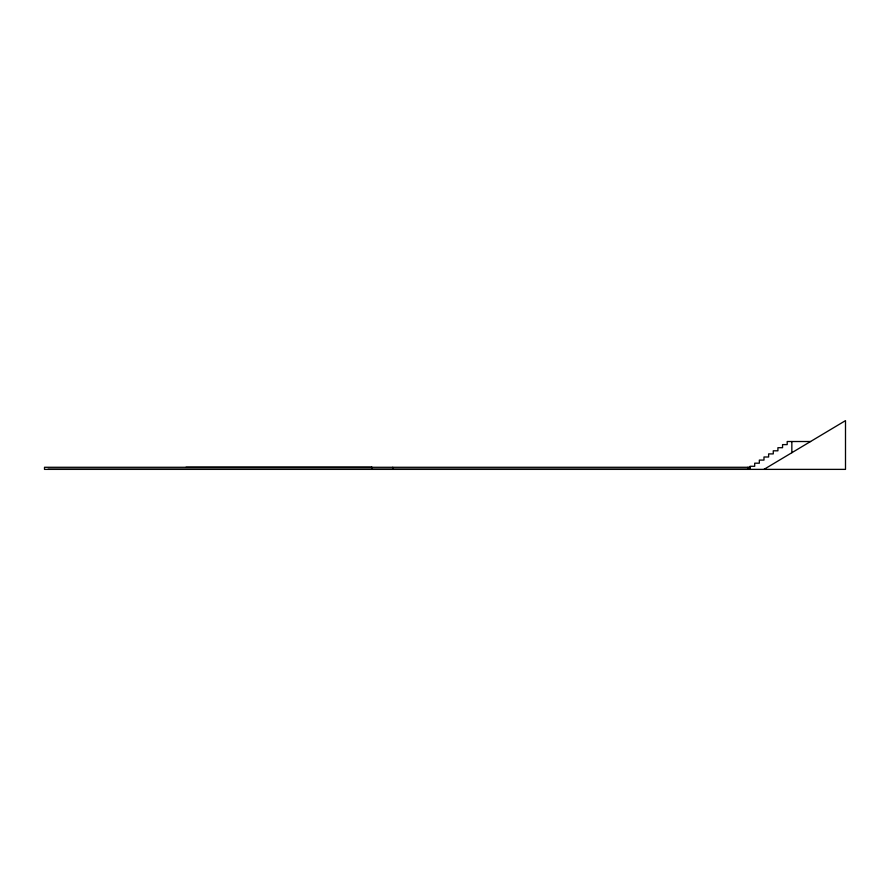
<?xml version="1.0" encoding="UTF-8"?>
<svg xmlns="http://www.w3.org/2000/svg" width="890" height="890" viewBox="0 0 890 890"><rect width="100%" height="100%" fill="white"/><g stroke="black" fill="none" stroke-linecap="round" stroke-linejoin="round"><path stroke-width="1.33" d="M371.508 467.283L185.988 467.283M763.987 469.375L845.5 420.625L845.5 469.375L44.5 469.375L44.5 467.283L750.048 467.283M810.568 441.518L787.194 441.518L787.194 444.611L782.555 444.611L782.555 447.703L777.916 447.703L777.916 450.807L773.265 450.807L773.265 453.9L768.626 453.9L768.626 456.993L763.987 456.993L763.987 460.086L759.337 460.086L759.337 463.189L754.698 463.189L754.698 466.282L750.048 466.282L750.048 469.375M47.982 469.241L750.048 469.241M791.844 441.518L791.844 452.71M747.967 467.283L747.967 469.375M392.746 467.283L392.746 469.375M371.931 467.283L371.931 469.375M371.853 467.283L371.853 469.375"/></g></svg>
